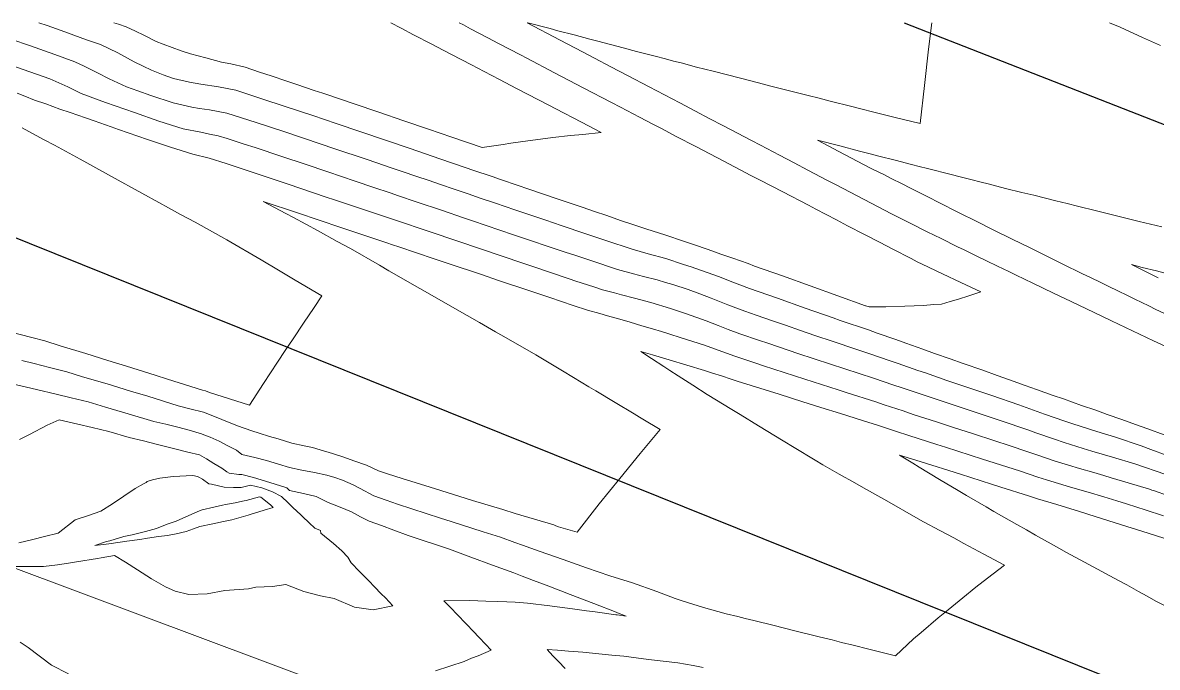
# Model space of a CAD drawing. Header units: inches. Extents: x 11351264 to 11356330, y 6702313 to 6706468.
# Drawn here: x 11353637 to 11353953.2, y 6706288.4 to 6706468.1 of the extents above; entities that cross this region are included whole.
import ezdxf

# ---------------------------------------------------------------- set-up
doc = ezdxf.new("R2010")
doc.units = ezdxf.units.IN
doc.header["$MEASUREMENT"] = 0
doc.layers.add('Shumate_Contours_clip1', color=7, linetype='Continuous', lineweight=0)
doc.layers.add('Shumate_Parcels_clip1', color=7, linetype='Continuous', lineweight=0)
doc.layers.add('Shumate_Streets_clip1', color=7, linetype='Continuous')

msp = doc.modelspace()

# ---------------------------------------------------------------- linework, layer by layer
at = {"layer": 'Shumate_Contours_clip1'}
for points, elevation in [([(11353758.65, 6706468.13), (11353759.83, 6706467.51), (11353761.85, 6706466.45), (11353766.69, 6706463.91), (11353769.67, 6706462.34), (11353775.74, 6706459.17), (11353777.51, 6706458.24), (11353785.25, 6706454.17), (11353793.25, 6706449.97), (11353801.08, 6706445.88), (11353803.64, 6706444.54), (11353808.91, 6706441.79), (11353812.62, 6706439.86), (11353814.87, 6706438.68), (11353817.32, 6706437.4), (11353819.16, 6706436.43), (11353824.63, 6706433.57), (11353832.46, 6706429.49), (11353839.98, 6706425.57), (11353842.56, 6706424.23), (11353848.88, 6706420.94), (11353855.98, 6706417.23), (11353858.09, 6706416.14), (11353863.82, 6706413.16), (11353866.93, 6706411.54), (11353871.65, 6706409.09), (11353875.78, 6706406.95), (11353879.48, 6706405.02), (11353884.62, 6706402.36), (11353886.32, 6706401.5), (11353887.74, 6706400.79), (11353893.37, 6706398.11), (11353898.45, 6706395.71), (11353904.02, 6706393.06), (11353900.71, 6706391.96), (11353897.85, 6706391.1), (11353895.53, 6706390.41), (11353893.11, 6706389.69), (11353890.97, 6706389.54), (11353888.04, 6706389.3), (11353882.83, 6706389.1), (11353877.59, 6706388.94), (11353872.9, 6706388.9), (11353872, 6706389.22), (11353871.94, 6706389.24), (11353864.23, 6706392), (11353856.48, 6706394.77), (11353848.74, 6706397.53), (11353840.99, 6706400.29), (11353839.17, 6706400.98), (11353834.95, 6706402.45), (11353831.58, 6706403.63), (11353828.04, 6706404.87), (11353823.95, 6706406.27), (11353821.14, 6706407.25), (11353816.25, 6706408.88), (11353814.26, 6706409.57), (11353811, 6706410.54), (11353806.82, 6706411.98), (11353803.67, 6706413.03), (11353799.86, 6706414.35), (11353796.34, 6706415.53), (11353792.9, 6706416.71), (11353789.01, 6706418.02), (11353785.94, 6706419.07), (11353777.81, 6706421.83), (11353775.12, 6706422.75), (11353770.15, 6706424.44), (11353767.85, 6706425.23), (11353762.49, 6706427.06), (11353760.59, 6706427.71), (11353753.32, 6706430.19), (11353745.04, 6706433.02), (11353738.13, 6706435.38), (11353731.22, 6706437.73), (11353724.42, 6706440.02), (11353717.88, 6706442.23), (11353710.19, 6706444.76), (11353703.69, 6706446.91), (11353696.45, 6706449.3), (11353691.6, 6706450.22), (11353686.69, 6706450.97), (11353683.47, 6706451.51), (11353679.03, 6706452.61), (11353676.21, 6706453.56), (11353672.96, 6706454.93), (11353670.61, 6706455.98), (11353668.13, 6706457.25), (11353663.49, 6706459.7), (11353658.69, 6706462.04), (11353654.84, 6706463.39), (11353651.27, 6706464.68), (11353647.71, 6706465.93), (11353643.85, 6706467.31), (11353641.51, 6706468.13)], 1412), ([(11353739.58, 6706468.13), (11353742.49, 6706466.6), (11353745.96, 6706464.78), (11353751.01, 6706462.13), (11353754.22, 6706460.45), (11353756.56, 6706459.23), (11353762.06, 6706456.36), (11353765.59, 6706454.52), (11353769.9, 6706452.27), (11353774.63, 6706449.8), (11353777.74, 6706448.18), (11353783.66, 6706445.09), (11353785.59, 6706444.08), (11353792.73, 6706440.36), (11353798.26, 6706437.48), (11353793.12, 6706437), (11353789.7, 6706436.65), (11353784.8, 6706436.12), (11353781.31, 6706435.67), (11353777.84, 6706435.21), (11353773.08, 6706434.52), (11353770.89, 6706434.21), (11353765.07, 6706433.29), (11353756.63, 6706436.18), (11353750.12, 6706438.41), (11353743.21, 6706440.77), (11353736.3, 6706443.14), (11353729.39, 6706445.5), (11353725.91, 6706446.67), (11353720.65, 6706448.47), (11353718.29, 6706449.25), (11353713.44, 6706450.9), (11353710.67, 6706451.82), (11353706.22, 6706453.33), (11353703.04, 6706454.38), (11353698.99, 6706455.76), (11353695.04, 6706456.64), (11353692.41, 6706457.08), (11353688.06, 6706458.31), (11353683.77, 6706459.44), (11353681.22, 6706460.25), (11353676.18, 6706462.15), (11353674.25, 6706462.85), (11353670.81, 6706464.68), (11353668.45, 6706465.77), (11353665.88, 6706466.94), (11353663.71, 6706467.67), (11353662.41, 6706468.13)], 1414), ([(11353777.6, 6706468.13), (11353786.83, 6706463.26), (11353793.03, 6706459.99), (11353796.35, 6706458.25), (11353800.9, 6706455.85), (11353805.59, 6706453.39), (11353811.59, 6706450.24), (11353815.87, 6706447.99), (11353820.16, 6706445.74), (11353824.52, 6706443.44), (11353828.38, 6706441.42), (11353832.31, 6706439.36), (11353840.13, 6706435.27), (11353842.68, 6706433.94), (11353847.97, 6706431.16), (11353852.01, 6706429.04), (11353855.83, 6706427.04), (11353861.35, 6706424.15), (11353863.69, 6706422.93), (11353871.52, 6706418.86), (11353879.16, 6706414.89), (11353884.2, 6706412.35), (11353889.12, 6706409.86), (11353892.97, 6706407.93), (11353897.52, 6706405.66), (11353899.37, 6706404.78), (11353903.12, 6706402.97), (11353905.63, 6706401.77), (11353908.71, 6706400.28), (11353911.88, 6706398.77), (11353913.91, 6706397.77), (11353918.59, 6706395.5), (11353924.31, 6706392.76), (11353929.27, 6706390.4), (11353935.68, 6706387.34), (11353940.51, 6706385.02), (11353946.35, 6706382.24), (11353952.2, 6706379.47), (11353958.05, 6706376.71)], 1410), ([(11353890.36, 6706468.13), (11353889.51, 6706460.74), (11353888.36, 6706450.63), (11353887.14, 6706440), (11353879.77, 6706441.83), (11353878.35, 6706442.19), (11353874.2, 6706443.22), (11353870.61, 6706444.12), (11353868.12, 6706444.74), (11353862.03, 6706446.26), (11353858.96, 6706447.04), (11353855.94, 6706447.79), (11353848.84, 6706449.61), (11353845.18, 6706450.55), (11353842.1, 6706451.33), (11353837.03, 6706452.63), (11353829.43, 6706454.57), (11353824.83, 6706455.76), (11353820.51, 6706456.89), (11353818.42, 6706457.43), (11353816.19, 6706458.01), (11353813.27, 6706458.78), (11353808.12, 6706460.13), (11353804.39, 6706461.1), (11353797.32, 6706462.93), (11353795.1, 6706463.52), (11353790.67, 6706464.7), (11353786.2, 6706465.89), (11353784, 6706466.48), (11353777.83, 6706468.13)], 1410), ([(11353939.93, 6706468.13), (11353942.84, 6706466.85), (11353949.08, 6706464.04), (11353954.1, 6706461.78)], 1408), ([(11353955.12, 6706353.23), (11353950.64, 6706354.87), (11353947.2, 6706356.11), (11353943.35, 6706357.52), (11353939.25, 6706358.95), (11353936.1, 6706360.1), (11353932.08, 6706361.41), (11353927.05, 6706363.23), (11353924.25, 6706364.22), (11353919.56, 6706365.92), (11353916.42, 6706367.02), (11353912.07, 6706368.59), (11353908.59, 6706369.82), (11353904.59, 6706371.26), (11353899.17, 6706373.1), (11353895.54, 6706374.41), (11353891.18, 6706375.93), (11353887.93, 6706377.1), (11353883.18, 6706378.76), (11353880.32, 6706379.79), (11353875.19, 6706381.58), (11353872.7, 6706382.47), (11353864.89, 6706385.1), (11353862.89, 6706385.81), (11353855.13, 6706388.55), (11353847.38, 6706391.29), (11353839.62, 6706394.02), (11353834.94, 6706395.79), (11353830.9, 6706397.39), (11353823.33, 6706400.06), (11353821.23, 6706400.75), (11353816.22, 6706402.37), (11353811.33, 6706403.69), (11353806.9, 6706404.97), (11353799.54, 6706407.43), (11353794.01, 6706409.29), (11353787.06, 6706411.62), (11353782.82, 6706413.05), (11353774.14, 6706415.99), (11353768.83, 6706417.79), (11353764.55, 6706419.25), (11353761.16, 6706420.4), (11353757.28, 6706421.73), (11353753.49, 6706423.01), (11353750.01, 6706424.2), (11353746.87, 6706425.27), (11353742.74, 6706426.67), (11353739.96, 6706427.62), (11353735.47, 6706429.15), (11353733.05, 6706429.97), (11353723.76, 6706433.1), (11353720.22, 6706434.29), (11353709.82, 6706437.76), (11353702.08, 6706440.27), (11353693.94, 6706442.91), (11353689.1, 6706443.85), (11353686.3, 6706444.22), (11353684.19, 6706444.61), (11353678.93, 6706445.74), (11353672.74, 6706447.8), (11353669.14, 6706449.09), (11353665.92, 6706450.26), (11353661.15, 6706452.5), (11353657.82, 6706454.14), (11353654.16, 6706455.98), (11353651.59, 6706457.21), (11353646, 6706459.22), (11353638.87, 6706461.76), (11353633.96, 6706463.46)], 1410), ([(11353955.97, 6706347.51), (11353951.41, 6706349.16), (11353948.7, 6706350.13), (11353941.57, 6706352.57), (11353936.36, 6706354.13), (11353929.67, 6706356.27), (11353927.49, 6706357.04), (11353921.82, 6706359.03), (11353914.63, 6706361.56), (11353907.16, 6706364.17), (11353896.83, 6706367.66), (11353894.55, 6706368.41), (11353888.62, 6706370.48), (11353886.52, 6706371.2), (11353881.02, 6706373.12), (11353878.48, 6706373.98), (11353873.41, 6706375.74), (11353869.19, 6706377.13), (11353862.87, 6706379.25), (11353857.8, 6706380.92), (11353853.78, 6706382.33), (11353849.61, 6706383.77), (11353846.02, 6706385.03), (11353841.41, 6706386.62), (11353838.26, 6706387.73), (11353833.58, 6706389.51), (11353828.91, 6706391.35), (11353825.78, 6706392.55), (11353822.46, 6706393.74), (11353818.19, 6706395.15), (11353816.19, 6706395.72), (11353813.8, 6706396.4), (11353810.06, 6706397.42), (11353807.21, 6706398.12), (11353802.75, 6706399.35), (11353795.38, 6706401.79), (11353790.88, 6706403.28), (11353788.18, 6706404.18), (11353773.85, 6706409.01), (11353762.34, 6706412.9), (11353759.84, 6706413.75), (11353753.98, 6706415.74), (11353746.7, 6706418.21), (11353741.79, 6706419.88), (11353739.43, 6706420.68), (11353734.88, 6706422.22), (11353729.66, 6706423.97), (11353722.05, 6706426.53), (11353715.73, 6706428.65), (11353709.22, 6706430.82), (11353701.77, 6706433.31), (11353698.73, 6706434.29), (11353694, 6706435.8), (11353691.47, 6706436.62), (11353689.07, 6706437.08), (11353686.66, 6706437.64), (11353681.71, 6706438.58), (11353674.92, 6706440.69), (11353668.18, 6706443.05), (11353660.13, 6706445.9), (11353653.28, 6706448.43), (11353649.57, 6706450.22), (11353644.57, 6706452.43), (11353637.17, 6706455.09), (11353630.31, 6706457.48)], 1408), ([(11353955.62, 6706342.2), (11353946.93, 6706345.17), (11353940.72, 6706347.01), (11353935.02, 6706348.71), (11353932.59, 6706349.44), (11353927.24, 6706351.1), (11353924.6, 6706352.03), (11353919.36, 6706353.81), (11353917.16, 6706354.59), (11353909.72, 6706357.13), (11353899.41, 6706360.56), (11353889.91, 6706363.7), (11353881.83, 6706366.44), (11353879.78, 6706367.13), (11353874.11, 6706369.05), (11353862.13, 6706372.97), (11353853.06, 6706375.94), (11353850.65, 6706376.71), (11353844.66, 6706378.77), (11353842.41, 6706379.53), (11353836.89, 6706381.43), (11353833.64, 6706382.64), (11353830.88, 6706383.71), (11353827.53, 6706384.99), (11353821.99, 6706387), (11353817.53, 6706388.44), (11353812.06, 6706390.11), (11353807.56, 6706391.3), (11353803.95, 6706392.24), (11353801.96, 6706392.78), (11353798.58, 6706393.7), (11353796.23, 6706394.47), (11353791.19, 6706396.11), (11353789.29, 6706396.74), (11353778.88, 6706400.25), (11353776.38, 6706401.09), (11353764.86, 6706404.97), (11353750.83, 6706409.7), (11353747.82, 6706410.72), (11353743.39, 6706412.22), (11353736.71, 6706414.48), (11353723.88, 6706418.78), (11353721.64, 6706419.53), (11353711.05, 6706423.08), (11353707.7, 6706424.2), (11353698.22, 6706427.37), (11353693.75, 6706428.87), (11353689.02, 6706430.38), (11353684.46, 6706431.49), (11353678.17, 6706433.47), (11353671.84, 6706435.59), (11353663.7, 6706438.39), (11353661.69, 6706439.08), (11353656.96, 6706440.74), (11353654.55, 6706441.57), (11353650.21, 6706443.09), (11353647.36, 6706444.06), (11353643.5, 6706445.47), (11353640.28, 6706446.56), (11353637.6, 6706447.69), (11353635.47, 6706448.45)], 1406), ([(11353636.83, 6706438.8), (11353638.73, 6706437.77), (11353643.01, 6706435.49), (11353645.85, 6706433.96), (11353648.96, 6706432.3), (11353652.99, 6706430.12), (11353654.9, 6706429.1), (11353661.79, 6706425.29), (11353670.21, 6706420.61), (11353674.95, 6706418.03), (11353677.67, 6706416.54), (11353681.04, 6706414.69), (11353685.09, 6706412.48), (11353693.88, 6706407.62), (11353703.49, 6706402), (11353708.31, 6706399.14), (11353712.98, 6706396.39), (11353720.42, 6706391.94), (11353718.27, 6706388.78), (11353715.28, 6706384.36), (11353712.36, 6706379.99), (11353710.18, 6706376.77), (11353707.99, 6706373.5), (11353704.11, 6706367.51), (11353700.24, 6706361.55), (11353694.66, 6706363.29), (11353689.04, 6706365.08), (11353687.96, 6706365.47), (11353687.13, 6706365.7), (11353677.37, 6706368.8), (11353673.96, 6706369.85), (11353665.95, 6706372.38), (11353660.75, 6706373.97), (11353654.57, 6706375.91), (11353647.5, 6706378.06), (11353643.22, 6706379.4), (11353639.53, 6706380.37), (11353630.44, 6706382.71)], 1406), ([(11353954.53, 6706411.22), (11353948.18, 6706412.75), (11353941.82, 6706414.29), (11353936.26, 6706415.67), (11353931.01, 6706416.98), (11353928.13, 6706417.7), (11353924.97, 6706418.48), (11353918.79, 6706420.01), (11353915.5, 6706420.83), (11353910.97, 6706421.95), (11353906.12, 6706423.18), (11353904.18, 6706423.67), (11353901.26, 6706424.41), (11353898.33, 6706425.15), (11353895.74, 6706425.8), (11353889.22, 6706427.45), (11353886.89, 6706428.04), (11353884.69, 6706428.61), (11353880.16, 6706429.78), (11353875.63, 6706430.95), (11353873.57, 6706431.49), (11353870.23, 6706432.34), (11353864.72, 6706433.77), (11353858.54, 6706435.37), (11353864.49, 6706432.25), (11353871.39, 6706428.62), (11353873.7, 6706427.43), (11353877.17, 6706425.67), (11353879.09, 6706424.7), (11353882.09, 6706423.19), (11353884.48, 6706421.98), (11353887.01, 6706420.71), (11353889.88, 6706419.26), (11353891.93, 6706418.22), (11353898.19, 6706415.07), (11353902.72, 6706412.8), (11353907.27, 6706410.52), (11353912.8, 6706407.81), (11353917.84, 6706405.32), (11353922.1, 6706403.21), (11353926.74, 6706400.92), (11353932.42, 6706398.16), (11353934.63, 6706397.09), (11353937.52, 6706395.67), (11353939.76, 6706394.57), (11353942.26, 6706393.34), (11353944.9, 6706392.06), (11353947, 6706391.02), (11353950.88, 6706389.16), (11353952.82, 6706388.22), (11353957.45, 6706386)], 1408), ([(11353956.34, 6706336.24), (11353952.19, 6706337.69), (11353951.67, 6706337.86), (11353951.05, 6706338.06), (11353945.07, 6706339.89), (11353940.4, 6706341.29), (11353938.31, 6706341.89), (11353935.51, 6706342.7), (11353931.53, 6706343.85), (11353928.52, 6706344.78), (11353924.8, 6706345.9), (11353919.68, 6706347.65), (11353916.9, 6706348.56), (11353912.26, 6706350.14), (11353907.63, 6706351.63), (11353901.97, 6706353.51), (11353896.43, 6706355.29), (11353891.68, 6706356.86), (11353885.23, 6706358.94), (11353882.4, 6706359.9), (11353877.11, 6706361.64), (11353874.81, 6706362.42), (11353866.54, 6706365.06), (11353864.29, 6706365.81), (11353855, 6706368.77), (11353843.45, 6706372.47), (11353841.04, 6706373.28), (11353835.52, 6706375.14), (11353830.82, 6706376.83), (11353827.05, 6706378.23), (11353820.53, 6706380.31), (11353817.08, 6706381.38), (11353815.06, 6706382), (11353812.54, 6706382.76), (11353809.57, 6706383.66), (11353806.35, 6706384.61), (11353804.07, 6706385.27), (11353800.04, 6706386.43), (11353797.86, 6706387.02), (11353794.39, 6706388.01), (11353790.4, 6706389.31), (11353783.93, 6706391.49), (11353777.49, 6706393.65), (11353769.89, 6706396.2), (11353764.58, 6706397.99), (11353755.85, 6706400.92), (11353751.66, 6706402.33), (11353741.81, 6706405.64), (11353740.09, 6706406.22), (11353738.54, 6706406.75), (11353725.71, 6706411.05), (11353713.63, 6706415.1), (11353704.08, 6706418.3), (11353710.34, 6706414.95), (11353712.47, 6706413.79), (11353719.41, 6706410.06), (11353724.68, 6706407.17), (11353728.38, 6706405.17), (11353736.44, 6706400.5), (11353739.03, 6706399), (11353747.74, 6706393.99), (11353753.07, 6706390.92), (11353757.48, 6706388.43), (11353764.31, 6706384.54), (11353768.79, 6706381.99), (11353771.78, 6706380.27), (11353780.07, 6706375.53), (11353787.45, 6706371.1), (11353790.51, 6706369.24), (11353794.81, 6706366.65), (11353796.74, 6706365.5), (11353802.18, 6706362.21), (11353807.4, 6706359.11), (11353808.9, 6706358.16), (11353809.84, 6706357.58), (11353814.69, 6706354.77), (11353809.1, 6706348.08), (11353803.4, 6706341.1), (11353797.7, 6706334.01), (11353791.52, 6706326.15), (11353786.39, 6706327.63), (11353785.64, 6706327.89), (11353785.01, 6706328.11), (11353774.28, 6706331.33), (11353770.83, 6706332.4), (11353762.42, 6706334.94), (11353756.76, 6706336.72), (11353750.55, 6706338.61), (11353742.78, 6706341.06), (11353738.66, 6706342.33), (11353736.2, 6706343.18), (11353732.84, 6706344.74), (11353729.26, 6706345.98), (11353726.51, 6706346.98), (11353723.4, 6706348), (11353719.92, 6706349.06), (11353717.78, 6706349.72), (11353715.44, 6706350.18), (11353712, 6706350.95), (11353708.2, 6706352.08), (11353705.83, 6706352.78), (11353702.88, 6706353.71), (11353700.88, 6706354.39), (11353696.86, 6706355.76), (11353692.48, 6706357.53), (11353690.48, 6706358.37), (11353687.41, 6706359.52), (11353683.63, 6706360.52), (11353680.39, 6706361.37), (11353671.87, 6706364), (11353667.1, 6706365.43), (11353660.56, 6706367.44), (11353653.73, 6706369.45), (11353649.3, 6706370.8), (11353644.52, 6706372.03), (11353640.21, 6706373.11), (11353636.75, 6706373.96)], 1404), ([(11353955.04, 6706398.42), (11353953.03, 6706398.92), (11353949.06, 6706399.92), (11353946.04, 6706400.69), (11353948.99, 6706399.22), (11353953.46, 6706396.99)], 1406), ([(11353955, 6706330.69), (11353949.88, 6706332.36), (11353947.54, 6706333.09), (11353944.67, 6706334), (11353941.93, 6706334.86), (11353938.36, 6706335.96), (11353934, 6706337.22), (11353929.08, 6706338.63), (11353922.34, 6706340.68), (11353919.93, 6706341.48), (11353914.79, 6706343.18), (11353904.51, 6706346.49), (11353894.25, 6706349.79), (11353891.78, 6706350.57), (11353883.99, 6706353.08), (11353880.52, 6706354.16), (11353875.5, 6706355.81), (11353871.04, 6706357.21), (11353864.98, 6706359.15), (11353859.43, 6706360.88), (11353854.47, 6706362.46), (11353847.81, 6706364.53), (11353843.96, 6706365.76), (11353836.16, 6706368.18), (11353834.15, 6706368.85), (11353832.03, 6706369.6), (11353829.02, 6706370.51), (11353827.07, 6706371.13), (11353822.12, 6706372.64), (11353817.18, 6706374.14), (11353812.58, 6706375.52), (11353809.27, 6706376.51), (11353812.31, 6706374.51), (11353815.67, 6706372.3), (11353817.37, 6706371.2), (11353819.69, 6706369.68), (11353823.74, 6706367.07), (11353827.8, 6706364.47), (11353834.63, 6706360.3), (11353837.02, 6706358.88), (11353842.09, 6706355.72), (11353848.93, 6706351.57), (11353852.03, 6706349.68), (11353857.88, 6706346.15), (11353860.06, 6706344.92), (11353864.57, 6706342.31), (11353868.98, 6706339.84), (11353871.33, 6706338.49), (11353877.89, 6706334.82), (11353885.98, 6706330.18), (11353888.11, 6706329.03), (11353892.6, 6706326.57), (11353896.5, 6706324.49), (11353899.28, 6706322.97), (11353904.9, 6706319.98), (11353910.65, 6706316.92), (11353905.91, 6706313.3), (11353902.69, 6706310.74), (11353899.01, 6706307.83), (11353894.95, 6706304.49), (11353892.15, 6706302.19), (11353887.42, 6706298.14), (11353885.33, 6706296.37), (11353880.24, 6706291.63), (11353872.8, 6706293.5), (11353868.51, 6706294.57), (11353865.25, 6706295.39), (11353862.61, 6706296.05), (11353858.98, 6706296.96), (11353851.86, 6706298.74), (11353846.43, 6706300.09), (11353840.78, 6706301.5), (11353838.41, 6706302.07), (11353836.34, 6706302.57), (11353833.09, 6706303.34), (11353826.8, 6706305.14), (11353820.78, 6706306.94), (11353818.89, 6706307.64), (11353813.75, 6706309.53), (11353806.95, 6706311.94), (11353800.66, 6706313.98), (11353794.11, 6706316.13), (11353787.69, 6706318.46), (11353780.95, 6706320.85), (11353776.34, 6706322.5), (11353774.19, 6706323.23), (11353770.17, 6706324.67), (11353765.38, 6706326.17), (11353756.42, 6706329.06), (11353753.45, 6706329.99), (11353741.51, 6706333.87), (11353738.35, 6706335), (11353734.89, 6706336.24), (11353731.08, 6706338.32), (11353729.11, 6706339.33), (11353726.19, 6706340.63), (11353724, 6706341.36), (11353721.74, 6706342), (11353718.3, 6706342.78), (11353714.85, 6706343.41), (11353711.4, 6706344.13), (11353708.32, 6706345.06), (11353704.99, 6706346.07), (11353701.7, 6706346.88), (11353698.12, 6706347.72), (11353696.59, 6706349), (11353694.15, 6706350.2), (11353691.75, 6706351.43), (11353689.28, 6706352.57), (11353687.04, 6706353.44), (11353686.86, 6706353.53), (11353686.56, 6706353.61), (11353686.17, 6706353.72), (11353683.42, 6706354.53), (11353680.24, 6706355.4), (11353676.89, 6706356.18), (11353673.59, 6706356.99), (11353666.42, 6706359.14), (11353660.14, 6706360.95), (11353655.23, 6706362.4), (11353650.5, 6706363.57), (11353646.33, 6706364.57), (11353640.88, 6706365.88), (11353630, 6706368.39)], 1402), ([(11353752.05, 6706287.48), (11353756.03, 6706288.76), (11353760.01, 6706290.09), (11353762.1, 6706290.97), (11353763.98, 6706291.65), (11353767.55, 6706293.25), (11353766, 6706294.89), (11353764.27, 6706296.7), (11353762.54, 6706298.52), (11353760.8, 6706300.34), (11353757.88, 6706303.38), (11353756.48, 6706304.84), (11353754.39, 6706307), (11353761.66, 6706307.02), (11353766.09, 6706306.92), (11353769.43, 6706306.8), (11353771.93, 6706306.67), (11353774.28, 6706306.57), (11353777.72, 6706306.33), (11353783.97, 6706305.58), (11353785.97, 6706305.3), (11353790.25, 6706304.77), (11353794.15, 6706304.22), (11353796.56, 6706303.92), (11353802.28, 6706303.1), (11353802.54, 6706303.06), (11353802.72, 6706303.04), (11353805.21, 6706302.68), (11353802.78, 6706303.64), (11353802.41, 6706303.77), (11353796.19, 6706306.19), (11353789.56, 6706308.76), (11353787.02, 6706309.71), (11353782.91, 6706311.3), (11353779.37, 6706312.62), (11353776.25, 6706313.82), (11353773.88, 6706314.73), (11353767.93, 6706316.95), (11353761.96, 6706319.17), (11353755.96, 6706321.38), (11353744.42, 6706325.21), (11353740.48, 6706326.67), (11353737.02, 6706327.95), (11353733.56, 6706329.22), (11353731.16, 6706330.41), (11353728.62, 6706331.8), (11353725.54, 6706333.12), (11353722.19, 6706334.41), (11353718.83, 6706336.08), (11353715.27, 6706336.92), (11353711.38, 6706337.71), (11353710.6, 6706338.42), (11353710.08, 6706338.65), (11353704.73, 6706340.32), (11353701.34, 6706341.32), (11353698.07, 6706342.2), (11353697.23, 6706342.17), (11353694.56, 6706342.53), (11353693.89, 6706342.97), (11353692.55, 6706343.97), (11353690.25, 6706345.26), (11353688.23, 6706346.58), (11353686.33, 6706347.66), (11353683.05, 6706348.43), (11353679.75, 6706349.23), (11353674.62, 6706350.57), (11353670.68, 6706351.55), (11353666.68, 6706352.54), (11353661.05, 6706354.17), (11353656.36, 6706355.27), (11353652.43, 6706356.18), (11353647.14, 6706357.39), (11353643.84, 6706355.93), (11353638.87, 6706353.35), (11353636.16, 6706351.94)], 1400), ([(11353957.89, 6706323.51), (11353952.76, 6706325.19), (11353948.9, 6706326.42), (11353943.27, 6706328.17), (11353935.93, 6706330.47), (11353931.58, 6706331.84), (11353925.24, 6706333.79), (11353919.87, 6706335.42), (11353917.29, 6706336.26), (11353909.67, 6706338.67), (11353907.04, 6706339.52), (11353898.39, 6706342.25), (11353887.1, 6706345.81), (11353881.37, 6706347.61), (11353885.11, 6706345.33), (11353886.89, 6706344.27), (11353892.56, 6706340.83), (11353897.77, 6706337.74), (11353900.1, 6706336.34), (11353905.54, 6706333.13), (11353907.71, 6706331.85), (11353914.12, 6706328.23), (11353916.77, 6706326.77), (11353919.31, 6706325.31), (11353921.84, 6706323.89), (11353923.62, 6706322.87), (11353927.96, 6706320.44), (11353935.4, 6706316.41), (11353942.44, 6706312.61), (11353944.73, 6706311.39), (11353948.03, 6706309.56), (11353950.42, 6706308.26), (11353952.84, 6706306.9), (11353958.7, 6706303.9)], 1400), ([(11353634.44, 6706316.57), (11353638.46, 6706316.52), (11353640.51, 6706316.53), (11353642.79, 6706316.56), (11353646.69, 6706316.96), (11353649.81, 6706317.46), (11353652.04, 6706317.81), (11353657.88, 6706318.78), (11353658.9, 6706318.93), (11353662.59, 6706319.58), (11353665.71, 6706317.72), (11353669, 6706315.63), (11353672.96, 6706313.08), (11353676.82, 6706310.91), (11353679.47, 6706309.69), (11353683.29, 6706308.76), (11353688.45, 6706308.91), (11353693.36, 6706309.82), (11353699.92, 6706310.34), (11353702.03, 6706310.74), (11353706.63, 6706310.98), (11353710.34, 6706311.5), (11353715.41, 6706309.54), (11353719.97, 6706308.37), (11353723.83, 6706307.6), (11353729.49, 6706305.21), (11353734.74, 6706304.43), (11353740.2, 6706305.56), (11353738.09, 6706307.76), (11353736.93, 6706308.96), (11353735.09, 6706310.86), (11353733.46, 6706312.54), (11353730.86, 6706315.17), (11353728.56, 6706317.54), (11353727.62, 6706319.18), (11353725.97, 6706320.95), (11353723.63, 6706322.93), (11353720.07, 6706325.84), (11353720.06, 6706326.59), (11353718.44, 6706327.22), (11353716.82, 6706328.7), (11353713.02, 6706332.35), (11353712.72, 6706332.59), (11353710.96, 6706334.25), (11353709.11, 6706336.09), (11353706.63, 6706337.39), (11353703.71, 6706338.42), (11353700.51, 6706339.21), (11353697.95, 6706338.58), (11353695.77, 6706338.58), (11353693.14, 6706338.62), (11353689.61, 6706339.5), (11353688.93, 6706339.61), (11353687.17, 6706340.87), (11353686.15, 6706341.45), (11353685.77, 6706341.59), (11353684.44, 6706341.91), (11353678.98, 6706341.66), (11353675.22, 6706341.2), (11353673.22, 6706340.72), (11353671.71, 6706340.2), (11353671.42, 6706339.97), (11353670.65, 6706339.59), (11353668.35, 6706338.3), (11353665.2, 6706336.17), (11353662.09, 6706333.97), (11353658.84, 6706331.99), (11353655.4, 6706330.75), (11353651.66, 6706329.5), (11353646.94, 6706325.83), (11353643.12, 6706324.94), (11353639.8, 6706324.11), (11353635.93, 6706323.09)], 1398), ([(11353636.3, 6706295.41), (11353638.53, 6706293.96), (11353645.05, 6706289.06), (11353649.79, 6706286.62)], 1400), ([(11353788.23, 6706288.06), (11353786.36, 6706290.03), (11353784.8, 6706291.67), (11353783.17, 6706293.38), (11353786.06, 6706293.26), (11353789.1, 6706292.94), (11353793.16, 6706292.62), (11353795.84, 6706292.38), (11353798.51, 6706292.13), (11353801.18, 6706291.86), (11353804.59, 6706291.5), (11353811.44, 6706290.66), (11353819.64, 6706289.67), (11353823.85, 6706288.97), (11353826.62, 6706288.36)], 1402)]:
    msp.add_lwpolyline(points, dxfattribs=dict(at, elevation=elevation))
at = {"layer": 'Shumate_Contours_clip1', "elevation": 1396}
msp.add_lwpolyline([(11353657.15, 6706322.42), (11353660.99, 6706322.88), (11353661.71, 6706322.99), (11353666.06, 6706323.57), (11353669.63, 6706324.06), (11353671.83, 6706324.43), (11353674.91, 6706324.88), (11353677.39, 6706325.2), (11353679.83, 6706325.67), (11353682.56, 6706326.3), (11353684.61, 6706327.05), (11353686.43, 6706327.67), (11353690.02, 6706328.47), (11353692.95, 6706329.07), (11353695.31, 6706329.57), (11353699.81, 6706330.88), (11353700.69, 6706331.14), (11353701.59, 6706331.4), (11353704.36, 6706332.22), (11353706.8, 6706332.97), (11353706.05, 6706333.69), (11353703.37, 6706335.83), (11353703.06, 6706335.99), (11353699.27, 6706334.98), (11353698.73, 6706334.84), (11353698.24, 6706334.71), (11353696.24, 6706334.33), (11353693.55, 6706333.82), (11353692.7, 6706333.65), (11353690.27, 6706333.09), (11353687, 6706332.3), (11353685.87, 6706331.86), (11353683.97, 6706331), (11353681.66, 6706329.97), (11353679.8, 6706329.2), (11353677.32, 6706328.34), (11353674.32, 6706327.17), (11353671.25, 6706326.3), (11353667.54, 6706325.34), (11353665.2, 6706324.87), (11353661.27, 6706323.73), (11353660.33, 6706323.51)], close=True, dxfattribs=at)
at = {"layer": 'Shumate_Parcels_clip1'}
msp.add_lwpolyline([(11353722, 6706283.5), (11353693, 6706203.5), (11353661, 6706114.5), (11353544, 6706062.5), (11353451, 6706020.5), (11353401, 6705991.5), (11353279, 6705943.5), (11353184, 6705901), (11353089, 6705858.5), (11352986, 6705812.5), (11352887, 6705768), (11352790, 6705724.5), (11352693, 6705937), (11352734, 6706015), (11352858.81, 6706253.57), (11352867.79, 6706270.72), (11352870.18, 6706275.41), (11352870.7, 6706276.44), (11352873, 6706279.5), (11352875, 6706284.5), (11352875, 6706284.86), (11352877.96, 6706290.65), (11352971.59, 6706468.13), (11353228.73, 6706468.13)], close=True, dxfattribs=at)
at = {"layer": 'Shumate_Streets_clip1', "color": 1}
msp.add_line((11353882.65, 6706468.13), (11354098.27, 6706383.52), dxfattribs=at)
msp.add_lwpolyline([(11353484.19, 6706468.13), (11353551, 6706442), (11354040.62, 6706244.92)], dxfattribs=at)

doc.saveas('drawing.dxf')
